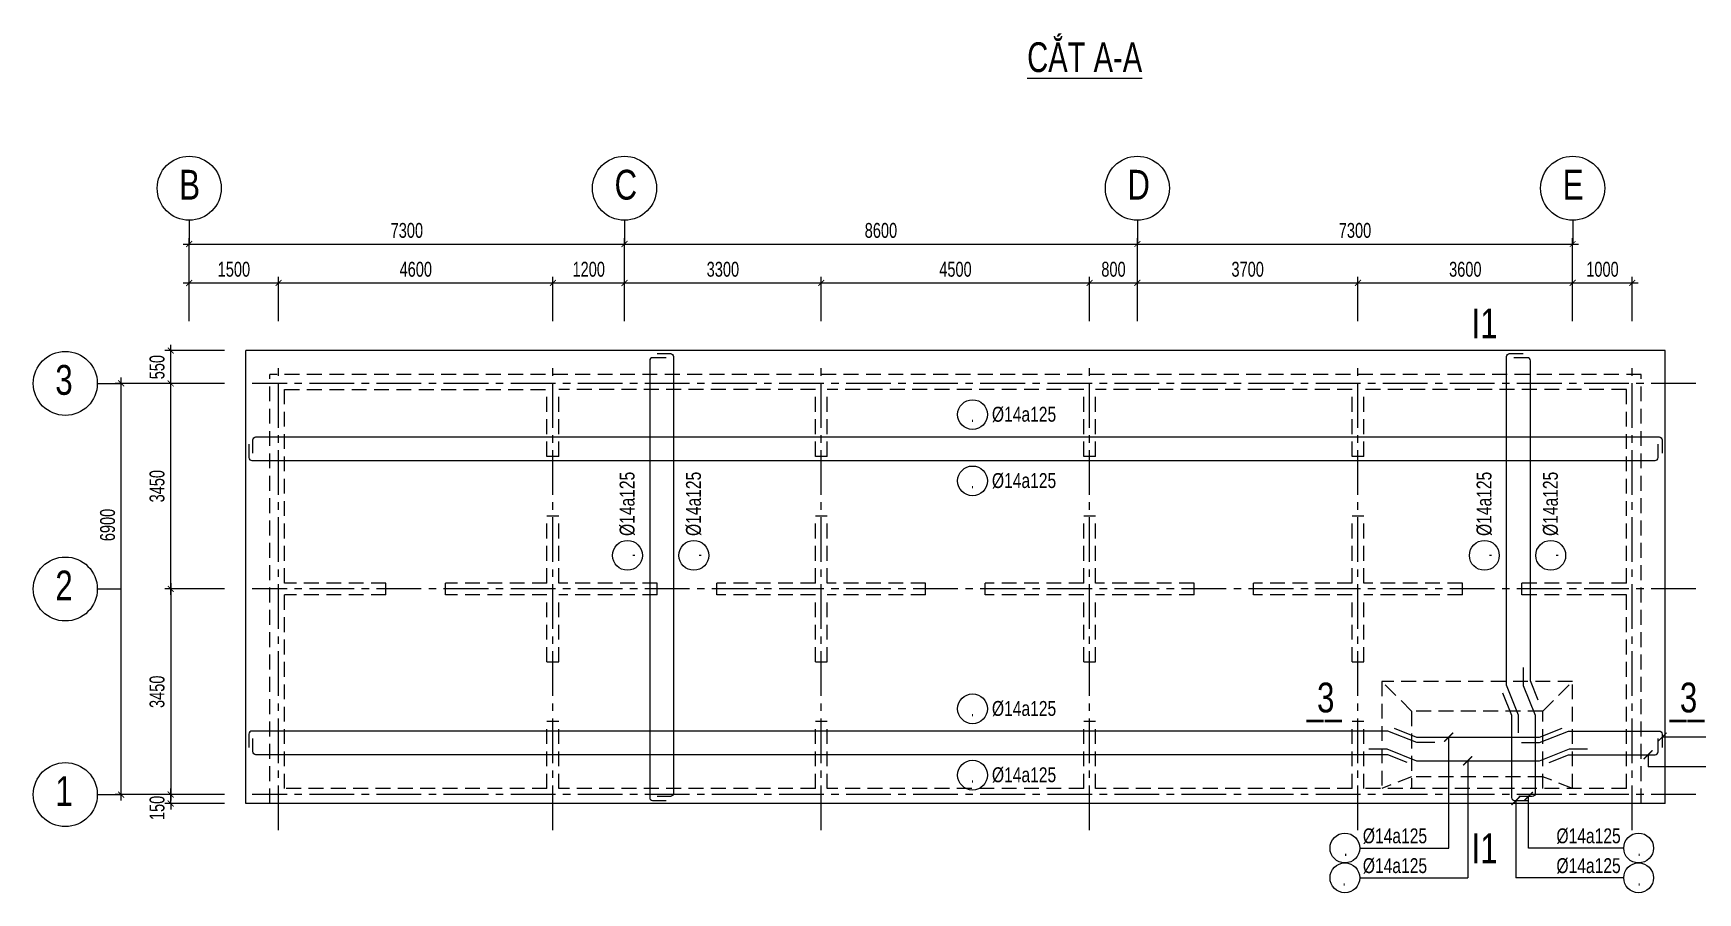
# Model space of a CAD drawing. Header units: millimetres. Extents: x -743195 to -406795, y -426565 to -367165.
# Drawn here: x -702334 to -674423, y -401169 to -386746 of the extents above; entities that cross this region are included whole.
import ezdxf
from ezdxf.enums import TextEntityAlignment as Align

# ---------------------------------------------------------------- set-up
doc = ezdxf.new("R2010")
doc.units = ezdxf.units.MM
doc.header["$LTSCALE"] = 1000
doc.header["$MEASUREMENT"] = 0
doc.linetypes.add('CENTER2', pattern=[1.125, 0.75, -0.125, 0.125, -0.125])
doc.linetypes.add('HIDDEN', pattern=[0.375, 0.25, -0.125])
for name, color, linetype in [('004HIDDEN', 252, 'HIDDEN'), ('CDC.01.AXIS', 160, 'CENTER2'), ('CDC.02.DIM', 1, 'Continuous'), ('CDC.03.BORDER', 3, 'Continuous'), ('CDC.05.STEEL', 4, 'Continuous'), ('CDC.06.TEXT', 2, 'Continuous'), ('CDC.14.STEELNUM', 3, 'Continuous'), ('CDC.16.BIGTEXT', 6, 'Continuous'), ('DIM', 1, 'Continuous'), ('KCS_CHI', 1, 'Continuous')]:
    doc.layers.add(name, color=color, linetype=linetype)
doc.styles.add('ARIAL', font='arial.ttf', dxfattribs={"width": 0.7})
doc.styles.add('KCS_SMTEXT', font='arial.ttf', dxfattribs={"width": 0.7})
doc.dimstyles.new('100', dxfattribs={"dimscale": 100, "dimtxt": 2.5, "dimasz": 1, "dimexe": 1, "dimexo": 0, "dimgap": 1, "dimtad": 1, "dimdec": 0, "dimdsep": 46, "dimtxsty": 'ARIAL', "dimblk": 'ARCHTICK', "dimcen": 1, "dimdle": 1, "dimclrd": 1, "dimclre": 1, "dimclrt": 2, "dimadec": 0, "dimazin": 0, "dimtfac": 0.00072, "dimtdec": 0, "dimtix": 1, "dimtmove": 2, "dimatfit": 3, "dimldrblk": 'ARCHTICK', "dimfxl": 1, "dimtolj": 1, "dimarcsym": 0})

# ---------------------------------------------------------------- blocks, each defined once
blk = doc.blocks.new('_ArchTick')
at = {"color": 0, "linetype": 'ByBlock', "const_width": 0.15}
blk.add_lwpolyline([(-0.5, -0.5), (0.5, 0.5)], dxfattribs=at)
blk = doc.blocks.new('*D65')
at = {"layer": 'CDC.02.DIM', "color": 1, "lineweight": -2, "transparency": 16777216}
for p, q in [((-700030, -395972), (-700030, -399622)), ((-699128, -396072), (-700130, -396072)), ((-699128, -399522), (-700130, -399522))]:
    blk.add_line(p, q, dxfattribs=at)
at = {"layer": 'Defpoints', "color": 0, "transparency": 16777216}
for p in [(-699128, -396072), (-700030, -399522), (-699128, -399522)]:
    blk.add_point(p, dxfattribs=at)
at = {"layer": 'CDC.02.DIM', "color": 1, "lineweight": -2, "transparency": 16777216, "xscale": 100, "yscale": 100, "zscale": 100}
for p, rotation in [((-700030, -396072), 90), ((-700030, -399522), 270)]:
    blk.add_blockref('_ArchTick', p, dxfattribs=dict(at, rotation=rotation))
at = {"layer": 'CDC.02.DIM', "color": 2, "transparency": 16777216, "insert": (-700258, -397797), "char_height": 250, "attachment_point": 5, "rotation": 90, "style": 'ARIAL'}
blk.add_mtext('\\A1;3450', dxfattribs=at)
blk = doc.blocks.new('*D66')
at = {"layer": 'CDC.02.DIM', "color": 1, "lineweight": -2, "transparency": 16777216}
for p, q in [((-699128, -392622), (-700130, -392622)), ((-700030, -396172), (-700030, -392522)), ((-699128, -396072), (-700130, -396072))]:
    blk.add_line(p, q, dxfattribs=at)
at = {"layer": 'Defpoints', "color": 0, "transparency": 16777216}
for p in [(-700030, -392622), (-699128, -392622), (-699128, -396072)]:
    blk.add_point(p, dxfattribs=at)
at = {"layer": 'CDC.02.DIM', "color": 1, "lineweight": -2, "transparency": 16777216, "xscale": 100, "yscale": 100, "zscale": 100}
for p, rotation in [((-700030, -392622), 90), ((-700030, -396072), 270)]:
    blk.add_blockref('_ArchTick', p, dxfattribs=dict(at, rotation=rotation))
at = {"layer": 'CDC.02.DIM', "color": 2, "transparency": 16777216, "insert": (-700258, -394347), "char_height": 250, "attachment_point": 5, "rotation": 90, "style": 'ARIAL'}
blk.add_mtext('\\A1;3450', dxfattribs=at)
blk = doc.blocks.new('*D67')
at = {"layer": 'CDC.02.DIM', "color": 1, "lineweight": -2, "transparency": 16777216}
for p, q in [((-699128, -392622), (-700961, -392622)), ((-700861, -399622), (-700861, -392522)), ((-699128, -399522), (-700961, -399522))]:
    blk.add_line(p, q, dxfattribs=at)
at = {"layer": 'Defpoints', "color": 0, "transparency": 16777216}
for p in [(-700861, -392622), (-699128, -392622), (-699128, -399522)]:
    blk.add_point(p, dxfattribs=at)
at = {"layer": 'CDC.02.DIM', "color": 1, "lineweight": -2, "transparency": 16777216, "xscale": 100, "yscale": 100, "zscale": 100}
for p, rotation in [((-700861, -392622), 90), ((-700861, -399522), 270)]:
    blk.add_blockref('_ArchTick', p, dxfattribs=dict(at, rotation=rotation))
at = {"layer": 'CDC.02.DIM', "color": 2, "transparency": 16777216, "insert": (-701088, -394998), "char_height": 250, "attachment_point": 5, "rotation": 90, "style": 'ARIAL'}
blk.add_mtext('\\A1;6900', dxfattribs=at)
blk = doc.blocks.new('*D76')
at = {"layer": 'CDC.02.DIM', "color": 1, "lineweight": -2, "transparency": 16777216}
for p, q in [((-699128, -392072), (-700130, -392072)), ((-700030, -392722), (-700030, -391972)), ((-699128, -392622), (-700130, -392622))]:
    blk.add_line(p, q, dxfattribs=at)
at = {"layer": 'Defpoints', "color": 0, "transparency": 16777216}
for p in [(-700030, -392072), (-699128, -392072), (-699128, -392622)]:
    blk.add_point(p, dxfattribs=at)
at = {"layer": 'CDC.02.DIM', "color": 1, "lineweight": -2, "transparency": 16777216, "xscale": 100, "yscale": 100, "zscale": 100}
for p, rotation in [((-700030, -392072), 90), ((-700030, -392622), 270)]:
    blk.add_blockref('_ArchTick', p, dxfattribs=dict(at, rotation=rotation))
at = {"layer": 'CDC.02.DIM', "color": 2, "transparency": 16777216, "insert": (-700258, -392349), "char_height": 250, "attachment_point": 5, "rotation": 90, "style": 'ARIAL'}
blk.add_mtext('\\A1;550', dxfattribs=at)
blk = doc.blocks.new('*D77')
at = {"layer": 'CDC.02.DIM', "color": 1, "lineweight": -2, "transparency": 16777216}
for p, q in [((-699128, -399522), (-700130, -399522)), ((-699128, -399672), (-700130, -399672)), ((-700030, -399522), (-700030, -399422)), ((-700030, -399672), (-700030, -399522)), ((-700030, -399672), (-700030, -399772))]:
    blk.add_line(p, q, dxfattribs=at)
at = {"layer": 'Defpoints', "color": 0, "transparency": 16777216}
for p in [(-700030, -399522), (-699128, -399522), (-699128, -399672)]:
    blk.add_point(p, dxfattribs=at)
at = {"layer": 'CDC.02.DIM', "color": 1, "lineweight": -2, "transparency": 16777216, "xscale": 100, "yscale": 100, "zscale": 100}
for p, rotation in [((-700030, -399522), 270), ((-700030, -399672), 90)]:
    blk.add_blockref('_ArchTick', p, dxfattribs=dict(at, rotation=rotation))
at = {"layer": 'CDC.02.DIM', "color": 2, "transparency": 16777216, "insert": (-700258, -399746), "char_height": 250, "attachment_point": 5, "rotation": 90, "style": 'ARIAL'}
blk.add_mtext('\\A1;150', dxfattribs=at)
blk = doc.blocks.new('*D396')
at = {"layer": 'CDC.02.DIM', "color": 1, "lineweight": -2, "transparency": 16777216}
for p, q in [((-699720, -391575), (-699720, -390183)), ((-692420, -391575), (-692420, -390183)), ((-699820, -390283), (-692320, -390283))]:
    blk.add_line(p, q, dxfattribs=at)
at = {"layer": 'Defpoints', "color": 0, "transparency": 16777216}
for p in [(-692420, -390283), (-699720, -391575), (-692420, -391575)]:
    blk.add_point(p, dxfattribs=at)
at = {"layer": 'CDC.02.DIM', "color": 1, "lineweight": -2, "transparency": 16777216, "xscale": 100, "yscale": 100, "zscale": 100, "rotation": 180}
blk.add_blockref('_ArchTick', (-699720, -390283), dxfattribs=at)
at = {"layer": 'CDC.02.DIM', "color": 1, "lineweight": -2, "transparency": 16777216, "xscale": 100, "yscale": 100, "zscale": 100}
blk.add_blockref('_ArchTick', (-692420, -390283), dxfattribs=at)
at = {"layer": 'CDC.02.DIM', "color": 2, "transparency": 16777216, "insert": (-696070, -390056), "char_height": 250, "attachment_point": 5, "style": 'ARIAL'}
blk.add_mtext('\\A1;7300', dxfattribs=at)
blk = doc.blocks.new('*D397')
at = {"layer": 'CDC.02.DIM', "color": 1, "lineweight": -2, "transparency": 16777216}
for p, q in [((-692420, -391575), (-692420, -390183)), ((-683820, -391575), (-683820, -390183)), ((-692520, -390283), (-683720, -390283))]:
    blk.add_line(p, q, dxfattribs=at)
at = {"layer": 'Defpoints', "color": 0, "transparency": 16777216}
for p in [(-683820, -390283), (-692420, -391575), (-683820, -391575)]:
    blk.add_point(p, dxfattribs=at)
at = {"layer": 'CDC.02.DIM', "color": 1, "lineweight": -2, "transparency": 16777216, "xscale": 100, "yscale": 100, "zscale": 100, "rotation": 180}
blk.add_blockref('_ArchTick', (-692420, -390283), dxfattribs=at)
at = {"layer": 'CDC.02.DIM', "color": 1, "lineweight": -2, "transparency": 16777216, "xscale": 100, "yscale": 100, "zscale": 100}
blk.add_blockref('_ArchTick', (-683820, -390283), dxfattribs=at)
at = {"layer": 'CDC.02.DIM', "color": 2, "transparency": 16777216, "insert": (-688120, -390056), "char_height": 250, "attachment_point": 5, "style": 'ARIAL'}
blk.add_mtext('\\A1;8600', dxfattribs=at)
blk = doc.blocks.new('*D398')
at = {"layer": 'CDC.02.DIM', "color": 1, "lineweight": -2, "transparency": 16777216}
for p, q in [((-683820, -391575), (-683820, -390183)), ((-676520, -391575), (-676520, -390183)), ((-683920, -390283), (-676420, -390283))]:
    blk.add_line(p, q, dxfattribs=at)
at = {"layer": 'Defpoints', "color": 0, "transparency": 16777216}
for p in [(-676520, -390283), (-683820, -391575), (-676520, -391575)]:
    blk.add_point(p, dxfattribs=at)
at = {"layer": 'CDC.02.DIM', "color": 1, "lineweight": -2, "transparency": 16777216, "xscale": 100, "yscale": 100, "zscale": 100, "rotation": 180}
blk.add_blockref('_ArchTick', (-683820, -390283), dxfattribs=at)
at = {"layer": 'CDC.02.DIM', "color": 1, "lineweight": -2, "transparency": 16777216, "xscale": 100, "yscale": 100, "zscale": 100}
blk.add_blockref('_ArchTick', (-676520, -390283), dxfattribs=at)
at = {"layer": 'CDC.02.DIM', "color": 2, "transparency": 16777216, "insert": (-680170, -390056), "char_height": 250, "attachment_point": 5, "style": 'ARIAL'}
blk.add_mtext('\\A1;7300', dxfattribs=at)
blk = doc.blocks.new('*D399')
at = {"layer": 'CDC.02.DIM', "color": 1, "lineweight": -2, "transparency": 16777216}
for p, q in [((-699820, -390936), (-698120, -390936)), ((-699720, -391575), (-699720, -390836)), ((-698220, -391575), (-698220, -390836))]:
    blk.add_line(p, q, dxfattribs=at)
at = {"layer": 'Defpoints', "color": 0, "transparency": 16777216}
for p in [(-698220, -390936), (-699720, -391575), (-698220, -391575)]:
    blk.add_point(p, dxfattribs=at)
at = {"layer": 'CDC.02.DIM', "color": 1, "lineweight": -2, "transparency": 16777216, "xscale": 100, "yscale": 100, "zscale": 100, "rotation": 180}
blk.add_blockref('_ArchTick', (-699720, -390936), dxfattribs=at)
at = {"layer": 'CDC.02.DIM', "color": 1, "lineweight": -2, "transparency": 16777216, "xscale": 100, "yscale": 100, "zscale": 100}
blk.add_blockref('_ArchTick', (-698220, -390936), dxfattribs=at)
at = {"layer": 'CDC.02.DIM', "color": 2, "transparency": 16777216, "insert": (-698970, -390708), "char_height": 250, "attachment_point": 5, "style": 'ARIAL'}
blk.add_mtext('\\A1;1500', dxfattribs=at)
blk = doc.blocks.new('*D400')
at = {"layer": 'CDC.02.DIM', "color": 1, "lineweight": -2, "transparency": 16777216}
for p, q in [((-698320, -390936), (-693520, -390936)), ((-698220, -391575), (-698220, -390836)), ((-693620, -391575), (-693620, -390836))]:
    blk.add_line(p, q, dxfattribs=at)
at = {"layer": 'Defpoints', "color": 0, "transparency": 16777216}
for p in [(-693620, -390936), (-698220, -391575), (-693620, -391575)]:
    blk.add_point(p, dxfattribs=at)
at = {"layer": 'CDC.02.DIM', "color": 1, "lineweight": -2, "transparency": 16777216, "xscale": 100, "yscale": 100, "zscale": 100, "rotation": 180}
blk.add_blockref('_ArchTick', (-698220, -390936), dxfattribs=at)
at = {"layer": 'CDC.02.DIM', "color": 1, "lineweight": -2, "transparency": 16777216, "xscale": 100, "yscale": 100, "zscale": 100}
blk.add_blockref('_ArchTick', (-693620, -390936), dxfattribs=at)
at = {"layer": 'CDC.02.DIM', "color": 2, "transparency": 16777216, "insert": (-695920, -390708), "char_height": 250, "attachment_point": 5, "style": 'ARIAL'}
blk.add_mtext('\\A1;4600', dxfattribs=at)
blk = doc.blocks.new('*D401')
at = {"layer": 'CDC.02.DIM', "color": 1, "lineweight": -2, "transparency": 16777216}
for p, q in [((-693720, -390936), (-692320, -390936)), ((-693620, -391575), (-693620, -390836)), ((-692420, -391575), (-692420, -390836))]:
    blk.add_line(p, q, dxfattribs=at)
at = {"layer": 'Defpoints', "color": 0, "transparency": 16777216}
for p in [(-692420, -390936), (-693620, -391575), (-692420, -391575)]:
    blk.add_point(p, dxfattribs=at)
at = {"layer": 'CDC.02.DIM', "color": 1, "lineweight": -2, "transparency": 16777216, "xscale": 100, "yscale": 100, "zscale": 100, "rotation": 180}
blk.add_blockref('_ArchTick', (-693620, -390936), dxfattribs=at)
at = {"layer": 'CDC.02.DIM', "color": 1, "lineweight": -2, "transparency": 16777216, "xscale": 100, "yscale": 100, "zscale": 100}
blk.add_blockref('_ArchTick', (-692420, -390936), dxfattribs=at)
at = {"layer": 'CDC.02.DIM', "color": 2, "transparency": 16777216, "insert": (-693020, -390708), "char_height": 250, "attachment_point": 5, "style": 'ARIAL'}
blk.add_mtext('\\A1;1200', dxfattribs=at)
blk = doc.blocks.new('*D402')
at = {"layer": 'CDC.02.DIM', "color": 1, "lineweight": -2, "transparency": 16777216}
for p, q in [((-692520, -390936), (-689020, -390936)), ((-692420, -391575), (-692420, -390836)), ((-689120, -391575), (-689120, -390836))]:
    blk.add_line(p, q, dxfattribs=at)
at = {"layer": 'Defpoints', "color": 0, "transparency": 16777216}
for p in [(-689120, -390936), (-692420, -391575), (-689120, -391575)]:
    blk.add_point(p, dxfattribs=at)
at = {"layer": 'CDC.02.DIM', "color": 1, "lineweight": -2, "transparency": 16777216, "xscale": 100, "yscale": 100, "zscale": 100, "rotation": 180}
blk.add_blockref('_ArchTick', (-692420, -390936), dxfattribs=at)
at = {"layer": 'CDC.02.DIM', "color": 1, "lineweight": -2, "transparency": 16777216, "xscale": 100, "yscale": 100, "zscale": 100}
blk.add_blockref('_ArchTick', (-689120, -390936), dxfattribs=at)
at = {"layer": 'CDC.02.DIM', "color": 2, "transparency": 16777216, "insert": (-690770, -390708), "char_height": 250, "attachment_point": 5, "style": 'ARIAL'}
blk.add_mtext('\\A1;3300', dxfattribs=at)
blk = doc.blocks.new('*D403')
at = {"layer": 'CDC.02.DIM', "color": 1, "lineweight": -2, "transparency": 16777216}
for p, q in [((-689220, -390936), (-684520, -390936)), ((-689120, -391575), (-689120, -390836)), ((-684620, -391575), (-684620, -390836))]:
    blk.add_line(p, q, dxfattribs=at)
at = {"layer": 'Defpoints', "color": 0, "transparency": 16777216}
for p in [(-684620, -390936), (-689120, -391575), (-684620, -391575)]:
    blk.add_point(p, dxfattribs=at)
at = {"layer": 'CDC.02.DIM', "color": 1, "lineweight": -2, "transparency": 16777216, "xscale": 100, "yscale": 100, "zscale": 100, "rotation": 180}
blk.add_blockref('_ArchTick', (-689120, -390936), dxfattribs=at)
at = {"layer": 'CDC.02.DIM', "color": 1, "lineweight": -2, "transparency": 16777216, "xscale": 100, "yscale": 100, "zscale": 100}
blk.add_blockref('_ArchTick', (-684620, -390936), dxfattribs=at)
at = {"layer": 'CDC.02.DIM', "color": 2, "transparency": 16777216, "insert": (-686870, -390708), "char_height": 250, "attachment_point": 5, "style": 'ARIAL'}
blk.add_mtext('\\A1;4500', dxfattribs=at)
blk = doc.blocks.new('*D404')
at = {"layer": 'CDC.02.DIM', "color": 1, "lineweight": -2, "transparency": 16777216}
for p, q in [((-684720, -390936), (-683720, -390936)), ((-684620, -391575), (-684620, -390836)), ((-683820, -391575), (-683820, -390836))]:
    blk.add_line(p, q, dxfattribs=at)
at = {"layer": 'Defpoints', "color": 0, "transparency": 16777216}
for p in [(-683820, -390936), (-684620, -391575), (-683820, -391575)]:
    blk.add_point(p, dxfattribs=at)
at = {"layer": 'CDC.02.DIM', "color": 1, "lineweight": -2, "transparency": 16777216, "xscale": 100, "yscale": 100, "zscale": 100, "rotation": 180}
blk.add_blockref('_ArchTick', (-684620, -390936), dxfattribs=at)
at = {"layer": 'CDC.02.DIM', "color": 1, "lineweight": -2, "transparency": 16777216, "xscale": 100, "yscale": 100, "zscale": 100}
blk.add_blockref('_ArchTick', (-683820, -390936), dxfattribs=at)
at = {"layer": 'CDC.02.DIM', "color": 2, "transparency": 16777216, "insert": (-684220, -390708), "char_height": 250, "attachment_point": 5, "style": 'ARIAL'}
blk.add_mtext('\\A1;800', dxfattribs=at)
blk = doc.blocks.new('*D405')
at = {"layer": 'CDC.02.DIM', "color": 1, "lineweight": -2, "transparency": 16777216}
for p, q in [((-683920, -390936), (-680020, -390936)), ((-683820, -391575), (-683820, -390836)), ((-680120, -391575), (-680120, -390836))]:
    blk.add_line(p, q, dxfattribs=at)
at = {"layer": 'Defpoints', "color": 0, "transparency": 16777216}
for p in [(-680120, -390936), (-683820, -391575), (-680120, -391575)]:
    blk.add_point(p, dxfattribs=at)
at = {"layer": 'CDC.02.DIM', "color": 1, "lineweight": -2, "transparency": 16777216, "xscale": 100, "yscale": 100, "zscale": 100, "rotation": 180}
blk.add_blockref('_ArchTick', (-683820, -390936), dxfattribs=at)
at = {"layer": 'CDC.02.DIM', "color": 1, "lineweight": -2, "transparency": 16777216, "xscale": 100, "yscale": 100, "zscale": 100}
blk.add_blockref('_ArchTick', (-680120, -390936), dxfattribs=at)
at = {"layer": 'CDC.02.DIM', "color": 2, "transparency": 16777216, "insert": (-681970, -390708), "char_height": 250, "attachment_point": 5, "style": 'ARIAL'}
blk.add_mtext('\\A1;3700', dxfattribs=at)
blk = doc.blocks.new('*D406')
at = {"layer": 'CDC.02.DIM', "color": 1, "lineweight": -2, "transparency": 16777216}
for p, q in [((-680220, -390936), (-676420, -390936)), ((-680120, -391575), (-680120, -390836)), ((-676520, -391575), (-676520, -390836))]:
    blk.add_line(p, q, dxfattribs=at)
at = {"layer": 'Defpoints', "color": 0, "transparency": 16777216}
for p in [(-676520, -390936), (-680120, -391575), (-676520, -391575)]:
    blk.add_point(p, dxfattribs=at)
at = {"layer": 'CDC.02.DIM', "color": 1, "lineweight": -2, "transparency": 16777216, "xscale": 100, "yscale": 100, "zscale": 100, "rotation": 180}
blk.add_blockref('_ArchTick', (-680120, -390936), dxfattribs=at)
at = {"layer": 'CDC.02.DIM', "color": 1, "lineweight": -2, "transparency": 16777216, "xscale": 100, "yscale": 100, "zscale": 100}
blk.add_blockref('_ArchTick', (-676520, -390936), dxfattribs=at)
at = {"layer": 'CDC.02.DIM', "color": 2, "transparency": 16777216, "insert": (-678320, -390708), "char_height": 250, "attachment_point": 5, "style": 'ARIAL'}
blk.add_mtext('\\A1;3600', dxfattribs=at)
blk = doc.blocks.new('*D407')
at = {"layer": 'CDC.02.DIM', "color": 1, "lineweight": -2, "transparency": 16777216}
for p, q in [((-676620, -390936), (-675420, -390936)), ((-676520, -391575), (-676520, -390836)), ((-675520, -391575), (-675520, -390836))]:
    blk.add_line(p, q, dxfattribs=at)
at = {"layer": 'Defpoints', "color": 0, "transparency": 16777216}
for p in [(-675520, -390936), (-676520, -391575), (-675520, -391575)]:
    blk.add_point(p, dxfattribs=at)
at = {"layer": 'CDC.02.DIM', "color": 1, "lineweight": -2, "transparency": 16777216, "xscale": 100, "yscale": 100, "zscale": 100, "rotation": 180}
blk.add_blockref('_ArchTick', (-676520, -390936), dxfattribs=at)
at = {"layer": 'CDC.02.DIM', "color": 1, "lineweight": -2, "transparency": 16777216, "xscale": 100, "yscale": 100, "zscale": 100}
blk.add_blockref('_ArchTick', (-675520, -390936), dxfattribs=at)
at = {"layer": 'CDC.02.DIM', "color": 2, "transparency": 16777216, "insert": (-676020, -390708), "char_height": 250, "attachment_point": 5, "style": 'ARIAL'}
blk.add_mtext('\\A1;1000', dxfattribs=at)

msp = doc.modelspace()

# ---------------------------------------------------------------- linework, layer by layer
at = {"layer": '004HIDDEN'}
for p, q in [((-698369.8, -399672.1), (-698369.8, -392472.1)), ((-675369.8, -392472.1), (-698369.8, -392472.1)), ((-675369.8, -399672.1), (-675369.8, -392472.1)), ((-698119.8, -395972.1), (-698119.8, -392722.1)), ((-698119.8, -392722.1), (-693719.8, -392722.1)), ((-693719.8, -393847.1), (-693719.8, -392722.1)), ((-693519.8, -393847.1), (-693519.8, -392722.1)), ((-689219.8, -392722.1), (-693519.8, -392722.1)), ((-689219.8, -393847.1), (-689219.8, -392722.1)), ((-689019.8, -393847.1), (-689019.8, -392722.1)), ((-684719.8, -392722.1), (-689019.8, -392722.1)), ((-684719.8, -393847.1), (-684719.8, -392722.1)), ((-680219.8, -392722.1), (-684519.8, -392722.1)), ((-684519.8, -393847.1), (-684519.8, -392722.1)), ((-680219.8, -393847.1), (-680219.8, -392722.1)), ((-675619.8, -392722.1), (-680019.8, -392722.1)), ((-680019.8, -393847.1), (-680019.8, -392722.1)), ((-675619.8, -395972.1), (-675619.8, -392722.1)), ((-693719.8, -395972.1), (-693719.8, -394847.1)), ((-693519.8, -395972.1), (-693519.8, -394847.1)), ((-689219.8, -395972.1), (-689219.8, -394847.1)), ((-689019.8, -395972.1), (-689019.8, -394847.1)), ((-684719.8, -395972.1), (-684719.8, -394847.1)), ((-684519.8, -395972.1), (-684519.8, -394847.1)), ((-680219.8, -395972.1), (-680219.8, -394847.1)), ((-680019.8, -395972.1), (-680019.8, -394847.1)), ((-696419.8, -395972.1), (-698119.8, -395972.1)), ((-696419.8, -396172.1), (-696419.8, -395972.1)), ((-695419.8, -396172.1), (-695419.8, -395972.1)), ((-693719.8, -395972.1), (-695419.8, -395972.1)), ((-691869.8, -395972.1), (-693519.8, -395972.1)), ((-691869.8, -396172.1), (-691869.8, -395972.1)), ((-689219.8, -395972.1), (-690869.8, -395972.1)), ((-690869.8, -396172.1), (-690869.8, -395972.1)), ((-687369.8, -395972.1), (-689019.8, -395972.1)), ((-687369.8, -396172.1), (-687369.8, -395972.1)), ((-684719.8, -395972.1), (-686369.8, -395972.1)), ((-686369.8, -396172.1), (-686369.8, -395972.1)), ((-682869.8, -395972.1), (-684519.8, -395972.1)), ((-682869.8, -396172.1), (-682869.8, -395972.1)), ((-680219.8, -395972.1), (-681869.8, -395972.1)), ((-681869.8, -396172.1), (-681869.8, -395972.1)), ((-678369.8, -395972.1), (-680019.8, -395972.1)), ((-678369.8, -396172.1), (-678369.8, -395972.1)), ((-675619.8, -395972.1), (-677369.8, -395972.1)), ((-677369.8, -396172.1), (-677369.8, -395972.1)), ((-698119.8, -399422.1), (-698119.8, -396172.1)), ((-696419.8, -396172.1), (-698119.8, -396172.1)), ((-693719.8, -396172.1), (-695419.8, -396172.1)), ((-693719.8, -397297.1), (-693719.8, -396172.1)), ((-693519.8, -397297.1), (-693519.8, -396172.1)), ((-691869.8, -396172.1), (-693519.8, -396172.1)), ((-689219.8, -396172.1), (-690869.8, -396172.1)), ((-689219.8, -397297.1), (-689219.8, -396172.1)), ((-689019.8, -397297.1), (-689019.8, -396172.1)), ((-687369.8, -396172.1), (-689019.8, -396172.1)), ((-684719.8, -396172.1), (-686369.8, -396172.1)), ((-684719.8, -397297.1), (-684719.8, -396172.1)), ((-682869.8, -396172.1), (-684519.8, -396172.1)), ((-684519.8, -397297.1), (-684519.8, -396172.1)), ((-680219.8, -396172.1), (-681869.8, -396172.1)), ((-680219.8, -397297.1), (-680219.8, -396172.1)), ((-678369.8, -396172.1), (-680020.3, -396172.1)), ((-680019.8, -397297.1), (-680019.8, -396172.1)), ((-675619.8, -396172.1), (-677369.8, -396172.1)), ((-675619.8, -399422.1), (-675619.8, -396172.1)), ((-679219.8, -398122.3), (-679719.8, -397622.3)), ((-677019.9, -398122.3), (-676519.9, -397622.3)), ((-693719.8, -399422.1), (-693719.8, -398297.1)), ((-693519.8, -399422.1), (-693519.8, -398297.1)), ((-689219.8, -399422.1), (-689219.8, -398297.1)), ((-689019.8, -399422.1), (-689019.8, -398297.1)), ((-684719.8, -399422.1), (-684719.8, -398297.1)), ((-684519.8, -399422.1), (-684519.8, -398297.1)), ((-680219.8, -399422.1), (-680219.8, -398297.1)), ((-680019.8, -399422.1), (-680019.8, -398297.1)), ((-679219.8, -399222.1), (-679719.8, -399422.1)), ((-677019.9, -399222.1), (-679219.8, -399222.1)), ((-676519.9, -399422.1), (-677019.9, -399222.1)), ((-693719.8, -399422.1), (-698119.8, -399422.1)), ((-689219.8, -399422.1), (-693519.8, -399422.1)), ((-684719.8, -399422.1), (-689019.8, -399422.1)), ((-680219.8, -399422.1), (-684519.8, -399422.1)), ((-675619.8, -399422.1), (-680019.8, -399422.1))]:
    msp.add_line(p, q, dxfattribs=at)
at = {"layer": '004HIDDEN', "elevation": 0}
for points in [[(-693519.8, -393847.1), (-693719.8, -393847.1)], [(-689019.8, -393847.1), (-689219.8, -393847.1)], [(-684519.8, -393847.1), (-684719.8, -393847.1)], [(-680019.8, -393847.1), (-680219.8, -393847.1)], [(-693719.8, -394847.1), (-693519.8, -394847.1)], [(-689219.8, -394847.1), (-689019.8, -394847.1)], [(-684719.8, -394847.1), (-684519.8, -394847.1)], [(-680219.8, -394847.1), (-680019.8, -394847.1)], [(-693719.8, -397297.1), (-693519.8, -397297.1)], [(-689219.8, -397297.1), (-689019.8, -397297.1)], [(-684719.8, -397297.1), (-684519.8, -397297.1)], [(-680219.8, -397297.1), (-680019.8, -397297.1)], [(-676519.9, -399422.1), (-676519.9, -397622.3), (-679719.8, -397622.3), (-679719.8, -399422.1)], [(-677019.9, -399422.1), (-677019.9, -398122.3), (-679219.8, -398122.3), (-679219.8, -399422.1)], [(-693519.8, -398297.1), (-693719.8, -398297.1)], [(-689019.8, -398297.1), (-689219.8, -398297.1)], [(-684519.8, -398297.1), (-684719.8, -398297.1)], [(-680019.8, -398297.1), (-680219.8, -398297.1)]]:
    msp.add_lwpolyline(points, dxfattribs=at)
at = {"layer": 'CDC.01.AXIS'}
for p, q in [((-698219.8, -400117.7), (-698219.8, -392344.1)), ((-693619.8, -400117.7), (-693619.8, -392344.1)), ((-689119.8, -400117.7), (-689119.8, -392344.1)), ((-684619.8, -400117.7), (-684619.8, -392344.1)), ((-680119.8, -400117.7), (-680119.8, -392344.1)), ((-675519.8, -400117.7), (-675519.8, -392344.1)), ((-674453.4, -392622.1), (-698664.2, -392622.1)), ((-674453.4, -396072.1), (-698664.2, -396072.1)), ((-674453.4, -399522.1), (-698664.2, -399522.1))]:
    msp.add_line(p, q, dxfattribs=at)
at = {"layer": 'CDC.02.DIM'}
for p, q in [((-699719.8, -389883.4), (-699719.8, -390283.4)), ((-692419.8, -389883.4), (-692419.8, -390283.4)), ((-683819.8, -389883.4), (-683819.8, -390283.4)), ((-676519.8, -389883.4), (-676519.8, -390283.4)), ((-701260.5, -392622.1), (-700860.5, -392622.1))]:
    msp.add_line(p, q, dxfattribs=at)
at = {"layer": 'CDC.03.BORDER', "ltscale": 100}
for p, q in [((-674969.8, -392072.1), (-698769.8, -392072.1)), ((-698769.8, -399672.1), (-698769.8, -392072.1)), ((-674969.8, -399672.1), (-674969.8, -392072.1)), ((-674969.8, -399672.1), (-698769.8, -399672.1))]:
    msp.add_line(p, q, dxfattribs=at)
at = {"layer": 'CDC.05.STEEL', "ltscale": 5, "elevation": 0}
for points in [[(-691874.7, -392122.1), (-691649.7, -392122.1), (-691630.6, -392125.9), (-691614.3, -392136.7), (-691603.5, -392153), (-691599.7, -392172.1), (-691599.7, -399503.3), (-691603.5, -399522.4), (-691614.3, -399538.7), (-691630.6, -399549.5), (-691649.7, -399553.3), (-691874.7, -399553.3)], [(-677099.1, -397940.3), (-677229.6, -397614.3), (-677229.6, -392240.9), (-677233.4, -392221.8), (-677244.2, -392205.5), (-677260.4, -392194.7), (-677279.6, -392190.9), (-677504.6, -392190.9)], [(-698719.8, -393641.7), (-698719.8, -393866.7), (-698716, -393885.8), (-698705.1, -393902), (-698688.9, -393912.9), (-698669.8, -393916.7), (-675138.6, -393916.7), (-675119.4, -393912.9), (-675103.2, -393902), (-675092.4, -393885.8), (-675088.6, -393866.7), (-675088.6, -393641.7)], [(-677348.1, -397389.5), (-677348.1, -397689.5), (-677147.1, -398192), (-677147.1, -398567.8), (-677147.1, -399503.3), (-677150.9, -399522.4), (-677161.8, -399538.7), (-677178, -399549.5), (-677197.1, -399553.3), (-677422.1, -399553.3)], [(-679294.2, -398984.1), (-679620.3, -398853.7), (-698601, -398853.7), (-698620.1, -398849.9), (-698636.3, -398839), (-698647.2, -398822.8), (-698651, -398803.7), (-698651, -398578.7)], [(-679938.6, -398756.2), (-679638.6, -398756.2), (-679136, -398957.2), (-677073.7, -398957.2), (-676571.2, -398756.2), (-676271.2, -398756.2)], [(-676915.5, -398984.1), (-676589.5, -398853.7), (-675138.6, -398853.7), (-675119.4, -398849.9), (-675103.2, -398839), (-675092.4, -398822.8), (-675088.6, -398803.7), (-675088.6, -398578.7)]]:
    msp.add_lwpolyline(points, dxfattribs=at)
at = {"layer": 'CDC.05.STEEL', "linetype": 'HIDDEN', "ltscale": 1000, "elevation": 0}
for points in [[(-677426.6, -398487.8), (-677426.6, -398187.8), (-677627.6, -397685.3), (-677627.6, -392172.1), (-677623.8, -392153), (-677613, -392136.7), (-677596.8, -392125.9), (-677577.6, -392122.1), (-677352.6, -392122.1)], [(-691722.8, -392190.9), (-691947.8, -392190.9), (-691966.9, -392194.7), (-691983.1, -392205.5), (-691993.9, -392221.8), (-691997.8, -392240.9), (-691997.8, -399572.1), (-691993.9, -399591.2), (-691983.1, -399607.5), (-691966.9, -399618.3), (-691947.8, -399622.1), (-691722.8, -399622.1)], [(-698651, -393793.6), (-698651, -393568.6), (-698647.2, -393549.5), (-698636.3, -393533.3), (-698620.1, -393522.4), (-698601, -393518.6), (-675069.8, -393518.6), (-675050.6, -393522.4), (-675034.4, -393533.3), (-675023.6, -393549.5), (-675019.8, -393568.6), (-675019.8, -393793.6)], [(-677696.3, -397814.3), (-677545.2, -398192), (-677545.2, -398412.4), (-677545.2, -399572.1), (-677541.4, -399591.2), (-677530.5, -399607.5), (-677514.3, -399618.3), (-677495.2, -399622.1), (-677270.2, -399622.1)], [(-678833.9, -398650.2), (-679133.9, -398650.2), (-679620.3, -398455.6), (-698669.8, -398455.6), (-698688.9, -398459.4), (-698705.1, -398470.3), (-698716, -398486.5), (-698719.8, -398505.6), (-698719.8, -398730.6)], [(-679513.8, -398408.1), (-679136, -398559.2), (-677073.7, -398559.2), (-676695.9, -398408.1)], [(-677375.8, -398650.2), (-677075.8, -398650.2), (-676589.5, -398455.6), (-675069.8, -398455.6), (-675050.6, -398459.4), (-675034.4, -398470.3), (-675023.6, -398486.5), (-675019.8, -398505.6), (-675019.8, -398730.6)]]:
    msp.add_lwpolyline(points, dxfattribs=at)
at = {"layer": 'CDC.14.STEELNUM', "color": 1}
for centre in [(-686583.4, -393145.6), (-686583.4, -394258.5), (-692370.8, -395507.4), (-691257.9, -395507.4), (-678000.7, -395507.4), (-676887.7, -395507.4), (-686583.4, -398082.6), (-686583.4, -399195.5), (-680339, -400419.3), (-675413.6, -400419.3), (-680339, -400919.3), (-675413.6, -400919.3)]:
    msp.add_circle(centre, 250, dxfattribs=at)
at = {"layer": 'DIM'}
for p, q in [((-701260.5, -396072.1), (-700860.5, -396072.1)), ((-701260.5, -399522.1), (-700860.5, -399522.1))]:
    msp.add_line(p, q, dxfattribs=at)
at = {"layer": 'KCS_CHI'}
for p, q in [((-678598.7, -400419.3), (-678598.7, -398559.2)), ((-672863.2, -398559.3), (-675019.8, -398559.3)), ((-675254.8, -398853.7), (-675254.8, -399059.3)), ((-678280.3, -398957.2), (-678280.3, -400919.3)), ((-672863.2, -399059.3), (-675254.8, -399059.3)), ((-677472.3, -399622.1), (-677472.3, -400919.3)), ((-677261.1, -400419.3), (-677261.1, -399553.3)), ((-680089, -400419.3), (-678598.7, -400419.3)), ((-675663.6, -400419.3), (-677261.1, -400419.3)), ((-680089, -400919.3), (-678280.3, -400919.3)), ((-675663.6, -400919.3), (-677472.3, -400919.3))]:
    msp.add_line(p, q, dxfattribs=at)
for centre in [(-699719.8, -389346.5), (-692419.8, -389346.5), (-683819.8, -389346.5), (-676519.8, -389346.5), (-701797.5, -392622.1), (-701797.5, -396072.1), (-701797.5, -399522.1)]:
    msp.add_circle(centre, 536.9, dxfattribs=at)

# ---------------------------------------------------------------- block references
at = {"layer": 'KCS_CHI', "xscale": -150, "yscale": 150, "zscale": 100, "rotation": 90}
for p in [(-678598.7, -398559.2), (-675019.8, -398559.3), (-675254.8, -398853.7), (-678280.3, -398957.2), (-677472.3, -399622.1), (-677261.1, -399553.3)]:
    msp.add_blockref('_ArchTick', p, dxfattribs=at)

# ---------------------------------------------------------------- texts
at = {"layer": 'CDC.06.TEXT', "color": 6, "style": 'KCS_SMTEXT', "width": 0.75}
for s, p in [('B', (-699887.2, -389537.8)), ('C', (-692587.2, -389537.8)), ('D', (-683987.2, -389537.8)), ('E', (-676687.2, -389537.8)), ('I1', (-678215.2, -391866.3)), ('3', (-701964.9, -392813.4)), ('2', (-701964.9, -396263.4)), ('3', (-680806.5, -398143.2)), ('3', (-674722.1, -398143.2)), ('__', (-680977.9, -398164.1)), ('__', (-674893.5, -398164.1)), ('1', (-701964.9, -399713.4)), ('I1', (-678215.2, -400675))]:
    msp.add_text(s, height=500, dxfattribs=at).set_placement(p)
at = {"layer": 'CDC.06.TEXT', "style": 'KCS_SMTEXT', "width": 0.75}
for p in [(-686258.6, -393264.6), (-686258.6, -394377.5), (-686258.6, -398201.6), (-686258.6, -399314.5), (-680038.6, -400339.3), (-676791.9, -400339.3), (-680038.6, -400839.3), (-676791.9, -400839.3)]:
    msp.add_text('%%C14a125', height=250, dxfattribs=at).set_placement(p)
for p in [(-692251.8, -395182.6), (-691138.9, -395182.6), (-677881.7, -395182.6), (-676768.8, -395182.6)]:
    msp.add_text('%%C14a125', height=250, rotation=90, dxfattribs=at).set_placement(p)
at = {"layer": 'CDC.14.STEELNUM', "style": 'KCS_SMTEXT', "width": 0.6}
for p in [(-686583.4, -393145.6), (-686583.4, -394258.5), (-686583.4, -398082.6), (-686583.4, -399195.5), (-680326, -400426.1), (-675404.3, -400426.1), (-680352.6, -400926.1), (-675405.1, -400926.1)]:
    msp.add_text('.', height=250, dxfattribs=at).set_placement(p, align=Align.MIDDLE_CENTER)
for p in [(-692370.8, -395507.4), (-691257.9, -395507.4), (-678000.7, -395507.4), (-676887.7, -395507.4)]:
    msp.add_text('.', height=250, rotation=90, dxfattribs=at).set_placement(p, align=Align.MIDDLE_CENTER)
at = {"layer": 'CDC.16.BIGTEXT', "style": 'KCS_SMTEXT', "width": 0.7}
msp.add_text('%%UCẮT A-A', height=500, dxfattribs=at).set_placement((-684703, -387397.3), align=Align.CENTER)

# ---------------------------------------------------------------- dimensions: what is measured, and where the dimension line sits
at = {"layer": 'CDC.02.DIM'}
for base, p1, p2, picture, middle in [((-692419.8, -390283.4), (-699719.8, -391574.9), (-692419.8, -391574.9), '*D396', (-696069.8, -390055.7)), ((-683819.8, -390283.4), (-692419.8, -391574.9), (-683819.8, -391574.9), '*D397', (-688119.8, -390055.8)), ((-676519.8, -390283.4), (-683819.8, -391574.9), (-676519.8, -391574.9), '*D398', (-680169.8, -390055.7)), ((-698219.8, -390935.7), (-699719.8, -391574.9), (-698219.8, -391574.9), '*D399', (-698969.8, -390708.1)), ((-693619.8, -390935.7), (-698219.8, -391574.9), (-693619.8, -391574.9), '*D400', (-695919.8, -390708.1)), ((-692419.8, -390935.7), (-693619.8, -391574.9), (-692419.8, -391574.9), '*D401', (-693019.8, -390708.1)), ((-689119.8, -390935.7), (-692419.8, -391574.9), (-689119.8, -391574.9), '*D402', (-690769.8, -390708)), ((-684619.8, -390935.7), (-689119.8, -391574.9), (-684619.8, -391574.9), '*D403', (-686869.8, -390708.1)), ((-683819.8, -390935.7), (-684619.8, -391574.9), (-683819.8, -391574.9), '*D404', (-684219.8, -390708.1)), ((-680119.8, -390935.7), (-683819.8, -391574.9), (-680119.8, -391574.9), '*D405', (-681969.8, -390708)), ((-676519.8, -390935.7), (-680119.8, -391574.9), (-676519.8, -391574.9), '*D406', (-678319.8, -390708)), ((-675519.8, -390935.7), (-676519.8, -391574.9), (-675519.8, -391574.9), '*D407', (-676019.8, -390708.1))]:
    dim = msp.add_linear_dim(base=base, p1=p1, p2=p2, dimstyle='100', dxfattribs=at)
    dim.commit()
    dim.dimension.update_dxf_attribs({"geometry": picture, "text_midpoint": middle})
for base, p1, p2, picture, middle in [((-700029.8, -392072.1), (-699128.4, -392622.1), (-699128.4, -392072.1), '*D76', (-700257.5, -392348.6)), ((-700860.5, -392622.1), (-699128.4, -399522.1), (-699128.4, -392622.1), '*D67', (-701088.2, -394998)), ((-700029.8, -399522.1), (-699128.4, -399672.1), (-699128.4, -399522.1), '*D77', (-700257.5, -399745.7))]:
    dim = msp.add_linear_dim(base=base, p1=p1, p2=p2, angle=90, dimstyle='100', dxfattribs=at)
    dim.commit()
    dim.dimension.update_dxf_attribs({"geometry": picture, "text_midpoint": middle, "dimtype": 160})
for base, p2, picture, middle in [((-700029.8, -392622.1), (-699128.4, -392622.1), '*D66', (-700257.5, -394347.1)), ((-700029.8, -399522.1), (-699128.4, -399522.1), '*D65', (-700257.5, -397797.1))]:
    dim = msp.add_linear_dim(base=base, p1=(-699128.4, -396072.1), p2=p2, angle=90, dimstyle='100', dxfattribs=at)
    dim.commit()
    dim.dimension.update_dxf_attribs({"geometry": picture, "text_midpoint": middle})

doc.saveas('drawing.dxf')
